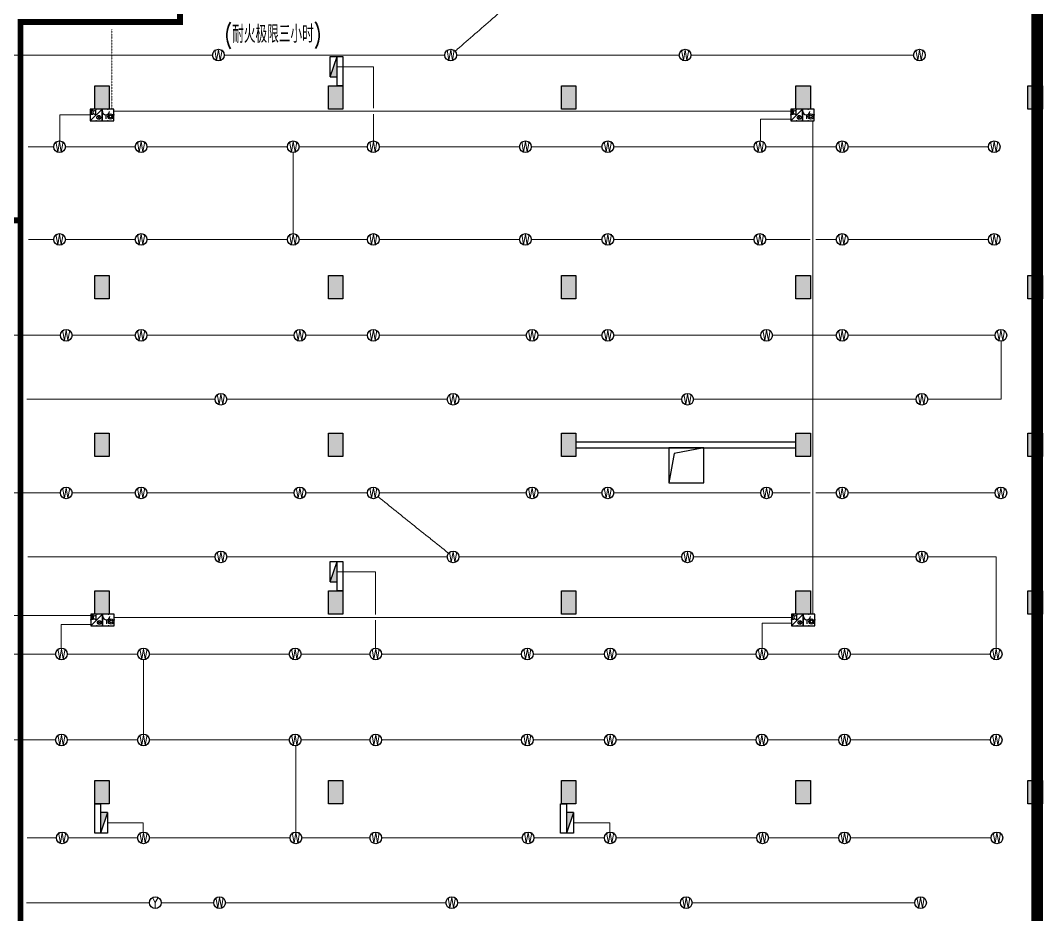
# Model space of a CAD drawing. Extents: x -1348811 to 123514, y -640545 to 749356.
# Drawn here: x -532860 to -497868, y -162753 to -132124 of the extents above; entities that cross this region are included whole.
import ezdxf
from ezdxf.enums import TextEntityAlignment as Align

# ---------------------------------------------------------------- set-up
doc = ezdxf.new("R2010")
doc.units = 0
doc.header["$LTSCALE"] = 10
doc.header["$MEASUREMENT"] = 0
for name, pattern in [('ACAD_ISO11W100', [33.5, 12, -3, 12, -3, 0.5, -3]), ('DASHDOT', [25.4, 12.7, -6.35, 0, -6.35]), ('DASHED', [0.75, 0.5, -0.25]), ('常规', [20, 10, 0, 10])]:
    doc.linetypes.add(name, pattern=pattern)
doc.layers.get('0').update_dxf_attribs({"linetype": 'CONTINUOUS'})
for name, color, linetype in [('COLU', 1, 'CONTINUOUS'), ('COLU_HATCH', 252, 'CONTINUOUS'), ('jlq', 1, 'CONTINUOUS'), ('JPS-WALL', 7, 'CONTINUOUS'), ('JPS-XHS', 7, 'CONTINUOUS'), ('PUB_HATCH', 9, 'CONTINUOUS'), ('RD-equip', 3, 'CONTINUOUS'), ('TEXT', 7, 'CONTINUOUS'), ('wall', 8, 'CONTINUOUS'), ('排水设施', 163, 'CONTINUOUS')]:
    doc.layers.add(name, color=color, linetype=linetype)
doc.layers.add('RD-Line', color=2, linetype='常规', lineweight=0)
doc.styles.add('FS1', font='txt4.shx', dxfattribs={"width": 0.8, "bigfont": 'fstxt.shx'})
doc.styles.add('FS2', font='tjromans.shx', dxfattribs={"width": 0.8, "bigfont": 'tjhztxt.shx'})
doc.styles.get("Standard").update_dxf_attribs({"font": 'GBENOR', "bigfont": 'GBCBIG'})

# ---------------------------------------------------------------- blocks, each defined once
blk = doc.blocks.new('zw')
at = {"layer": 'COLU_HATCH'}
for points in [[(63950, -95800), (64450, -95800), (64450, -96600), (63950, -96600)], [(71950, -95800), (72450, -95800), (72450, -96600), (71950, -96600)], [(79927, -95800), (80427, -95800), (80427, -96600), (79927, -96600)], [(87950, -95800), (88450, -95800), (88450, -96600), (87950, -96600)], [(95900, -95800), (96400, -95800), (96400, -96600), (95900, -96600)], [(63950, -102300), (64450, -102300), (64450, -103100), (63950, -103100)], [(71950, -102300), (72450, -102300), (72450, -103100), (71950, -103100)], [(79927, -102300), (80427, -102300), (80427, -103100), (79927, -103100)], [(87950, -102300), (88450, -102300), (88450, -103100), (87950, -103100)], [(95900, -102300), (96400, -102300), (96400, -103100), (95900, -103100)], [(63950, -107700), (64450, -107700), (64450, -108500), (63950, -108500)], [(71950, -107700), (72450, -107700), (72450, -108500), (71950, -108500)], [(79927, -107700), (80427, -107700), (80427, -108500), (79927, -108500)], [(87950, -107700), (88450, -107700), (88450, -108500), (87950, -108500)], [(95900, -107700), (96400, -107700), (96400, -108500), (95900, -108500)], [(63950, -113100), (64450, -113100), (64450, -113900), (63950, -113900)], [(71950, -113100), (72450, -113100), (72450, -113900), (71950, -113900)], [(79927, -113100), (80427, -113100), (80427, -113900), (79927, -113900)], [(87950, -113100), (88450, -113100), (88450, -113900), (87950, -113900)], [(95900, -113100), (96400, -113100), (96400, -113900), (95900, -113900)], [(63950, -119600), (64450, -119600), (64450, -120400), (63950, -120400)], [(71950, -119600), (72450, -119600), (72450, -120400), (71950, -120400)], [(79927, -119600), (80427, -119600), (80427, -120400), (79927, -120400)], [(87950, -119600), (88450, -119600), (88450, -120400), (87950, -120400)], [(95900, -119600), (96400, -119600), (96400, -120400), (95900, -120400)]]:
    blk.add_hatch(color=256, dxfattribs=at).paths.add_polyline_path(points)
at = {"layer": 'COLU'}
for points in [[(63950, -95800), (64450, -95800), (64450, -96600), (63950, -96600)], [(71950, -95800), (72450, -95800), (72450, -96600), (71950, -96600)], [(79927, -95800), (80427, -95800), (80427, -96600), (79927, -96600)], [(87950, -95800), (88450, -95800), (88450, -96600), (87950, -96600)], [(95900, -95800), (96400, -95800), (96400, -96600), (95900, -96600)], [(63950, -102300), (64450, -102300), (64450, -103100), (63950, -103100)], [(71950, -102300), (72450, -102300), (72450, -103100), (71950, -103100)], [(79927, -102300), (80427, -102300), (80427, -103100), (79927, -103100)], [(87950, -102300), (88450, -102300), (88450, -103100), (87950, -103100)], [(95900, -102300), (96400, -102300), (96400, -103100), (95900, -103100)], [(63950, -107700), (64450, -107700), (64450, -108500), (63950, -108500)], [(71950, -107700), (72450, -107700), (72450, -108500), (71950, -108500)], [(79927, -107700), (80427, -107700), (80427, -108500), (79927, -108500)], [(87950, -107700), (88450, -107700), (88450, -108500), (87950, -108500)], [(95900, -107700), (96400, -107700), (96400, -108500), (95900, -108500)], [(63950, -113100), (64450, -113100), (64450, -113900), (63950, -113900)], [(71950, -113100), (72450, -113100), (72450, -113900), (71950, -113900)], [(79927, -113100), (80427, -113100), (80427, -113900), (79927, -113900)], [(87950, -113100), (88450, -113100), (88450, -113900), (87950, -113900)], [(95900, -113100), (96400, -113100), (96400, -113900), (95900, -113900)], [(63950, -119600), (64450, -119600), (64450, -120400), (63950, -120400)], [(71950, -119600), (72450, -119600), (72450, -120400), (71950, -120400)], [(79927, -119600), (80427, -119600), (80427, -120400), (79927, -120400)], [(87950, -119600), (88450, -119600), (88450, -120400), (87950, -120400)], [(95900, -119600), (96400, -119600), (96400, -120400), (95900, -120400)]]:
    blk.add_lwpolyline(points, close=True, dxfattribs=at)
blk = doc.blocks.new('jlqq')
at = {"layer": 'jlq'}
for p, q in [((97555, -132515), (97555, -97715)), ((97205, -132865), (97205, -98065))]:
    blk.add_line(p, q, dxfattribs=at)
at = {"layer": 'PUB_HATCH', "const_width": 350}
blk.add_lwpolyline([(97368, -136657), (97380, -97890), (73605, -97890)], dxfattribs=at)
blk = doc.blocks.new('A$C00D673E7')
at = {"layer": '排水设施'}
blk.add_lwpolyline([(0, 0), (1200, 0), (1200, 1200), (0, 1200)], close=True, dxfattribs=at)
blk.add_lwpolyline([(1200, 1200), (189, 1005), (0, 0)], dxfattribs=at)
blk = doc.blocks.new('WG')
at = {"layer": 'RD-equip'}
blk.add_circle((0, 0), 200, dxfattribs=at)
at = {"layer": 'RD-equip', "color": 4, "style": 'FS1', "width": 0.8}
blk.add_attdef('消防', text='', height=360, dxfattribs=at).set_placement((0, 0), align=Align.MIDDLE)
blk = doc.blocks.new('WWWW')
at = {"layer": 'RD-equip'}
blk.add_blockref('WG', (0, 0), dxfattribs=at).add_auto_attribs({'消防': 'W'})
blk = doc.blocks.new('yy')
at = {"layer": 'RD-equip'}
blk.add_circle((0, 0), 200, dxfattribs=at)
at = {"layer": 'RD-equip', "color": 4, "style": 'FS1', "width": 0.8}
blk.add_attdef('Y', text='', height=360, dxfattribs=at).set_placement((0, 0), align=Align.MIDDLE)
blk = doc.blocks.new('YYYY')
at = {"layer": 'RD-equip'}
blk.add_blockref('yy', (0, 0), dxfattribs=at).add_auto_attribs({'Y': 'Y'})
blk = doc.blocks.new('$equip$00001636')
for p, q in [((0.5, 0), (-0.5, 0)), ((0.5, 0), (-0.5, -1)), ((-0.5, 0), (-0.5, -1)), ((0.5, -1), (0.5, 0)), ((-0.417, -0.135, 0), (-0.417, -0.435, 0)), ((-0.269, -0.135, 0), (-0.417, -0.135, 0)), ((-0.417, -0.435, 0), (-0.269, -0.435, 0)), ((-0.269, -0.185, 0), (-0.069, -0.085, 0)), ((-0.269, -0.435, 0), (-0.269, -0.135, 0)), ((-0.069, -0.485, 0), (-0.269, -0.385, 0)), ((-0.069, -0.085, 0), (-0.069, -0.485, 0)), ((0.105, -0.602), (0.344, -0.841)), ((0.105, -0.841), (0.344, -0.602)), ((-0.5, -1), (0.5, -1))]:
    blk.add_line(p, q)
blk.add_circle((0.225, -0.722), 0.169)
for p in [(0, 0), (-0.5, -0.5), (0.5, -0.5), (0, -1)]:
    blk.add_point(p)
at = {"flags": 9}
blk.add_attdef('A', (0, 0), '', height=0.00002, dxfattribs=at)
blk.add_attdef('B', text='', height=0.4, dxfattribs=at).set_placement((0.884, -0.7), align=Align.MIDDLE_CENTER)
blk = doc.blocks.new('$equip$00001630')
for p, q in [((-0.5, 0), (-0.5, -1)), ((0.5, 0), (-0.5, 0)), ((0.5, -1), (0.5, 0)), ((-0.169, -0.5), (-0.169, -0.85)), ((-0.5, -1), (0.5, -1))]:
    blk.add_line(p, q)
for radius in [0.226, 0.113]:
    blk.add_circle((0.227, -0.64), radius)
blk.add_arc((-0.169, -0.2), 0.3, 180, 0)
for p in [(0, 0), (-0.5, -0.5), (0.5, -0.5), (0, -1)]:
    blk.add_point(p)
at = {"flags": 9}
blk.add_attdef('A', (0, 0), '', height=0.00002, dxfattribs=at)
blk.add_attdef('B', text='', height=0.4, dxfattribs=at).set_placement((0.884, -0.7), align=Align.MIDDLE_CENTER)
blk = doc.blocks.new('DXHS')
at = {"layer": 'JPS-XHS'}
blk.add_hatch(color=256, dxfattribs=at).paths.add_polyline_path([(-350, 240), (-350, 0), (350, 0)])
at = {"layer": 'JPS-XHS', "linetype": 'Continuous'}
for p, q in [((-350, 240), (-350, 0)), ((-350, 240), (350, 240)), ((-350, 0), (350, 0)), ((350, 240), (350, 0))]:
    blk.add_line(p, q, dxfattribs=at)
at = {"layer": 'JPS-XHS'}
blk.add_line((-350, 240), (350, 0), dxfattribs=at)

msp = doc.modelspace()

# ---------------------------------------------------------------- linework, layer by layer
at = {"layer": 'JPS-WALL'}
for points in [[(-521817.7, -133359.4), (-521817.7, -134359.4), (-522017.7, -134359.4), (-522017.7, -133359.4)], [(-521817.7, -150659.4), (-521817.7, -151659.4), (-522017.7, -151659.4), (-522017.7, -150659.4)], [(-530117.7, -158959.4), (-530117.7, -159959.4), (-530317.7, -159959.4), (-530317.7, -158959.4)], [(-514167.7, -158959.4), (-514167.7, -159959.4), (-514367.7, -159959.4), (-514367.7, -158959.4)]]:
    msp.add_lwpolyline(points, close=True, dxfattribs=at)
at = {"layer": 'RD-Line'}
for p, q in [((-517980, -133179.8), (-515572.1, -131084.8)), ((-527672.7, -133311.1), (-533880.9, -133311.1)), ((-526280.9, -133311.1), (-527672.7, -133311.1)), ((-518330.9, -133311.1), (-525880.9, -133311.1)), ((-510303.7, -133311.1), (-517930.9, -133311.1)), ((-502280.9, -133311.1), (-509903.7, -133311.1)), ((-522017.7, -133709.4), (-520772.8, -133709.4)), ((-520772.8, -135132.9), (-520772.8, -133709.4)), ((-530467.6, -135359.4), (-531516.3, -135359.4)), ((-531516.3, -136252.1), (-531516.3, -135359.4)), ((-520772.8, -136252.1), (-520772.8, -135332.9)), ((-506486.7, -135503.7), (-507523.2, -135503.7)), ((-507523.2, -136253.2), (-507523.2, -135503.7)), ((-532601, -136452.1), (-531722.1, -136452.1)), ((-531322.1, -136452.1), (-528928.1, -136452.1)), ((-528528.1, -136452.1), (-527672.7, -136452.1)), ((-527672.7, -136452.1), (-523722.1, -136452.1)), ((-523322.1, -136452.1), (-520978.1, -136452.1)), ((-520578.1, -136452.1), (-515772.1, -136452.1)), ((-515372.1, -136452.1), (-512950.8, -136452.1)), ((-512550.8, -136452.1), (-507744.9, -136452.1)), ((-507344.9, -136452.1), (-504928.1, -136452.1)), ((-504528.1, -136452.1), (-499722.1, -136452.1)), ((-523524.4, -139427.4), (-523524.4, -136652.1)), ((-532588.9, -139627.4), (-531722.1, -139627.4)), ((-531322.1, -139627.4), (-528928.1, -139627.4)), ((-528528.1, -139627.4), (-527672.7, -139627.4)), ((-527672.7, -139627.4), (-523722.1, -139627.4)), ((-523322.1, -139627.4), (-520978.1, -139627.4)), ((-520578.1, -139627.4), (-515772.1, -139627.4)), ((-515372.1, -139627.4), (-512950.8, -139627.4)), ((-512550.8, -139627.4), (-507744.9, -139627.4)), ((-507344.9, -139627.4), (-505828.7, -139627.4)), ((-505628.7, -139627.4), (-504928.1, -139627.4)), ((-504528.1, -139627.4), (-499722.1, -139627.4)), ((-531493.9, -142909.8), (-536528.1, -142909.8)), ((-528928.1, -142909.8), (-531093.9, -142909.8)), ((-527672.7, -142909.8), (-528528.1, -142909.8)), ((-523493.9, -142909.8), (-527672.7, -142909.8)), ((-520978.1, -142909.8), (-523093.9, -142909.8)), ((-515543.9, -142909.8), (-520578.1, -142909.8)), ((-512950.8, -142909.8), (-515143.9, -142909.8)), ((-507516.7, -142909.8), (-512550.8, -142909.8)), ((-504928.1, -142909.8), (-507116.7, -142909.8)), ((-499493.9, -142909.8), (-504528.1, -142909.8)), ((-499282.3, -143109.5), (-499282.3, -145101.9)), ((-532645.4, -145101.9), (-527672.7, -145101.9)), ((-527672.7, -145101.9), (-526198, -145101.9)), ((-525798, -145101.9), (-518248, -145101.9)), ((-517848, -145101.9), (-510220.7, -145101.9)), ((-509820.7, -145101.9), (-502198, -145101.9)), ((-501798, -145101.9), (-499282.3, -145101.9)), ((-536528.1, -148309.8), (-531493.9, -148309.8)), ((-531093.9, -148309.8), (-528928.1, -148309.8)), ((-528528.1, -148309.8), (-527672.7, -148309.8)), ((-527672.7, -148309.8), (-523493.9, -148309.8)), ((-523093.9, -148309.8), (-520978.1, -148309.8)), ((-520578.1, -148309.8), (-515543.9, -148309.8)), ((-515143.9, -148309.8), (-512950.8, -148309.8)), ((-512550.8, -148309.8), (-507516.7, -148309.8)), ((-507116.7, -148309.8), (-505828.7, -148309.8)), ((-505628.7, -148309.8), (-504928.1, -148309.8)), ((-504528.1, -148309.8), (-499493.9, -148309.8)), ((-520622.1, -148435), (-518203.9, -150376.7)), ((-526198, -150501.9), (-532607.9, -150501.9)), ((-518248, -150501.9), (-525798, -150501.9)), ((-510220.7, -150501.9), (-517848, -150501.9)), ((-502198, -150501.9), (-509820.7, -150501.9)), ((-499452.9, -150501.9), (-501798, -150501.9)), ((-499452.9, -153628.4), (-499452.9, -150501.9)), ((-522017.7, -151009.4), (-520705.5, -151009.4)), ((-520705.5, -152472), (-520705.5, -151009.4)), ((-530448.5, -152816.3), (-531465.9, -152816.3)), ((-531465.9, -153628.7), (-531465.9, -152816.3)), ((-520705.5, -153628.6), (-520705.5, -152672)), ((-506467.6, -152774.8), (-507471, -152774.8)), ((-507471, -153628.5), (-507471, -152774.8)), ((-536447.1, -153828.4), (-531655, -153828.4)), ((-531255, -153828.4), (-528847.1, -153828.4)), ((-528447.1, -153828.4), (-527672.7, -153828.4)), ((-527672.7, -153828.4), (-523655, -153828.4)), ((-523255, -153828.4), (-520897.1, -153828.4)), ((-520497.1, -153828.4), (-515705, -153828.4)), ((-515305, -153828.4), (-512869.9, -153828.4)), ((-512469.9, -153828.4), (-507677.7, -153828.4)), ((-507277.7, -153828.4), (-504847.1, -153828.4)), ((-504447.1, -153828.4), (-499655, -153828.4)), ((-528650.5, -156572.5), (-528650.5, -154028.4)), ((-536447.1, -156772.5), (-531655, -156772.5)), ((-531255, -156772.5), (-528847.1, -156772.5)), ((-528447.1, -156772.5), (-527672.7, -156772.5)), ((-527672.7, -156772.5), (-523655, -156772.5)), ((-523430.2, -159927.2), (-523430.2, -156970.9)), ((-523255, -156772.5), (-520897.1, -156772.5)), ((-520497.1, -156772.5), (-515705, -156772.5)), ((-515305, -156772.5), (-512869.9, -156772.5)), ((-512469.9, -156772.5), (-507677.7, -156772.5)), ((-507277.7, -156772.5), (-504847.1, -156772.5)), ((-504447.1, -156772.5), (-499655, -156772.5)), ((-529877.7, -159609.4), (-528658.7, -159609.4)), ((-528658.7, -159927.5), (-528658.7, -159609.4)), ((-513927.7, -159609.4), (-512684.1, -159609.4)), ((-512684.1, -159927.7), (-512684.1, -159609.4)), ((-532632, -160127.2), (-531630.8, -160127.2)), ((-531230.8, -160127.2), (-528847.1, -160127.2)), ((-528447.1, -160127.2), (-527672.7, -160127.2)), ((-527672.7, -160127.2), (-523630.8, -160127.2)), ((-523230.8, -160127.2), (-520897.1, -160127.2)), ((-520497.1, -160127.2), (-515680.8, -160127.2)), ((-515280.8, -160127.2), (-512869.9, -160127.2)), ((-512469.9, -160127.2), (-507653.5, -160127.2)), ((-507253.5, -160127.2), (-504847.1, -160127.2)), ((-504447.1, -160127.2), (-499630.8, -160127.2)), ((-528442.4, -162346.7), (-532653.3, -162346.7)), ((-527672.7, -162346.7), (-528042.4, -162346.7)), ((-526243.5, -162346.7), (-527672.7, -162346.7)), ((-518293.5, -162346.7), (-525843.5, -162346.7)), ((-510266.2, -162346.7), (-517893.5, -162346.7)), ((-502243.5, -162346.7), (-509866.2, -162346.7))]:
    msp.add_line(p, q, dxfattribs=at)
at = {"layer": 'RD-Line', "color": 1, "linetype": 'DASHDOT', "ltscale": 0.04}
msp.add_line((-529731, -135159.4), (-529731, -132432.3), dxfattribs=at)
at = {"layer": 'RD-Line', "color": 1, "linetype": 'ACAD_ISO11W100', "ltscale": 0.05}
for p, q in [((-506486.7, -135232.9), (-529667.7, -135232.9)), ((-505728.7, -152459.4), (-505728.7, -135559.4)), ((-530448.5, -152506.1), (-549207.2, -152506.1)), ((-529648.6, -152572), (-506467.6, -152572))]:
    msp.add_line(p, q, dxfattribs=at)
at = {"layer": 'RD-Line', "linetype": 'DASHED', "ltscale": 0.8, "const_width": 200}
for points in [[(-593371.5, -237095.8), (-593371.5, -219010.5), (-532856, -219010.5), (-532856, -132177.4), (-527399, -132177.4), (-527399, -22477.7)], [(-532856, -138971.9), (-591614.1, -138971.9)]]:
    msp.add_lwpolyline(points, dxfattribs=at)
at = {"layer": 'wall'}
for p, q in [((-513817.7, -146559.4), (-506317.7, -146559.4)), ((-513817.7, -146759.4), (-506317.7, -146759.4))]:
    msp.add_line(p, q, dxfattribs=at)

# ---------------------------------------------------------------- block references
at = {"layer": 'COLU'}
msp.add_blockref('zw', (-594267.7, -38559.4), dxfattribs=at)
at = {"layer": 'jlq'}
msp.add_blockref('jlqq', (-595422.9, -31344.6), dxfattribs=at)
at = {"layer": 'JPS-XHS'}
for p, rotation in [((-522017.7, -133709.4), 90), ((-522017.7, -151009.4), 90), ((-530117.7, -159609.4), 270), ((-514167.7, -159609.4), 270)]:
    msp.add_blockref('DXHS', p, dxfattribs=dict(at, rotation=rotation))
at = {"layer": 'RD-equip'}
for name, p in [('WWWW', (-526080.9, -133311.1)), ('WWWW', (-518130.9, -133311.1)), ('WWWW', (-510103.7, -133311.1)), ('WWWW', (-502080.9, -133311.1)), ('WWWW', (-531522.1, -136452.1)), ('WWWW', (-528728.1, -136452.1)), ('WWWW', (-523522.1, -136452.1)), ('WWWW', (-520778.1, -136452.1)), ('WWWW', (-515572.1, -136452.1)), ('WWWW', (-512750.8, -136452.1)), ('WWWW', (-507544.9, -136452.1)), ('WWWW', (-504728.1, -136452.1)), ('WWWW', (-499522.1, -136452.1)), ('WWWW', (-531522.1, -139627.4)), ('WWWW', (-528728.1, -139627.4)), ('WWWW', (-523522.1, -139627.4)), ('WWWW', (-520778.1, -139627.4)), ('WWWW', (-515572.1, -139627.4)), ('WWWW', (-512750.8, -139627.4)), ('WWWW', (-507544.9, -139627.4)), ('WWWW', (-504728.1, -139627.4)), ('WWWW', (-499522.1, -139627.4)), ('WWWW', (-531293.9, -142909.8)), ('WWWW', (-528728.1, -142909.8)), ('WWWW', (-523293.9, -142909.8)), ('WWWW', (-520778.1, -142909.8)), ('WWWW', (-515343.9, -142909.8)), ('WWWW', (-512750.8, -142909.8)), ('WWWW', (-507316.7, -142909.8)), ('WWWW', (-504728.1, -142909.8)), ('WWWW', (-499293.9, -142909.8)), ('WWWW', (-525998, -145101.9)), ('WWWW', (-518048, -145101.9)), ('WWWW', (-510020.7, -145101.9)), ('WWWW', (-501998, -145101.9)), ('WWWW', (-531293.9, -148309.8)), ('WWWW', (-528728.1, -148309.8)), ('WWWW', (-523293.9, -148309.8)), ('WWWW', (-520778.1, -148309.8)), ('WWWW', (-515343.9, -148309.8)), ('WWWW', (-512750.8, -148309.8)), ('WWWW', (-507316.7, -148309.8)), ('WWWW', (-504728.1, -148309.8)), ('WWWW', (-499293.9, -148309.8)), ('WWWW', (-525998, -150501.9)), ('WWWW', (-518048, -150501.9)), ('WWWW', (-510020.7, -150501.9)), ('WWWW', (-501998, -150501.9)), ('WWWW', (-531455, -153828.4)), ('WWWW', (-528647.1, -153828.4)), ('WWWW', (-523455, -153828.4)), ('WWWW', (-520697.1, -153828.4)), ('WWWW', (-515505, -153828.4)), ('WWWW', (-512669.9, -153828.4)), ('WWWW', (-507477.7, -153828.4)), ('WWWW', (-504647.1, -153828.4)), ('WWWW', (-499455, -153828.4)), ('WWWW', (-531455, -156772.5)), ('WWWW', (-528647.1, -156772.5)), ('WWWW', (-523455, -156772.5)), ('WWWW', (-520697.1, -156772.5)), ('WWWW', (-515505, -156772.5)), ('WWWW', (-512669.9, -156772.5)), ('WWWW', (-507477.7, -156772.5)), ('WWWW', (-504647.1, -156772.5)), ('WWWW', (-499455, -156772.5)), ('WWWW', (-531430.8, -160127.2)), ('WWWW', (-528647.1, -160127.2)), ('WWWW', (-523430.8, -160127.2)), ('WWWW', (-520697.1, -160127.2)), ('WWWW', (-515480.8, -160127.2)), ('WWWW', (-512669.9, -160127.2)), ('WWWW', (-507453.5, -160127.2)), ('WWWW', (-504647.1, -160127.2)), ('WWWW', (-499430.8, -160127.2)), ('YYYY', (-528242.4, -162346.7)), ('WWWW', (-526043.5, -162346.7)), ('WWWW', (-518093.5, -162346.7)), ('WWWW', (-510066.2, -162346.7)), ('WWWW', (-502043.5, -162346.7))]:
    msp.add_blockref(name, p, dxfattribs=at)
at = {"layer": 'RD-equip', "xscale": 399.9743999999482, "yscale": 399.9743999999482}
for name, p, zscale in [('$equip$00001636', (-530267.6, -135159.4), 399.9744), ('$equip$00001630', (-529867.7, -135159.4), 399.9744000000001), ('$equip$00001636', (-506286.7, -135159.4), 399.9744), ('$equip$00001630', (-505886.8, -135159.4), 399.9744000000001), ('$equip$00001636', (-530248.6, -152459.4), 399.9744), ('$equip$00001630', (-529848.6, -152459.4), 399.9744000000001), ('$equip$00001636', (-506267.6, -152459.4), 399.9744), ('$equip$00001630', (-505867.7, -152459.4), 399.9744000000001)]:
    msp.add_blockref(name, p, dxfattribs=dict(at, zscale=zscale))
at = {"layer": '排水设施'}
msp.add_blockref('A$C00D673E7', (-510667.7, -147959.4), dxfattribs=at)

# ---------------------------------------------------------------- texts
at = {"layer": 'TEXT', "style": 'FS2', "width": 0.7}
msp.add_text('(耐火极限三小时)', height=600, rotation=0.16112, dxfattribs=at).set_placement((-525862.9, -132896.3))

doc.saveas('drawing.dxf')
